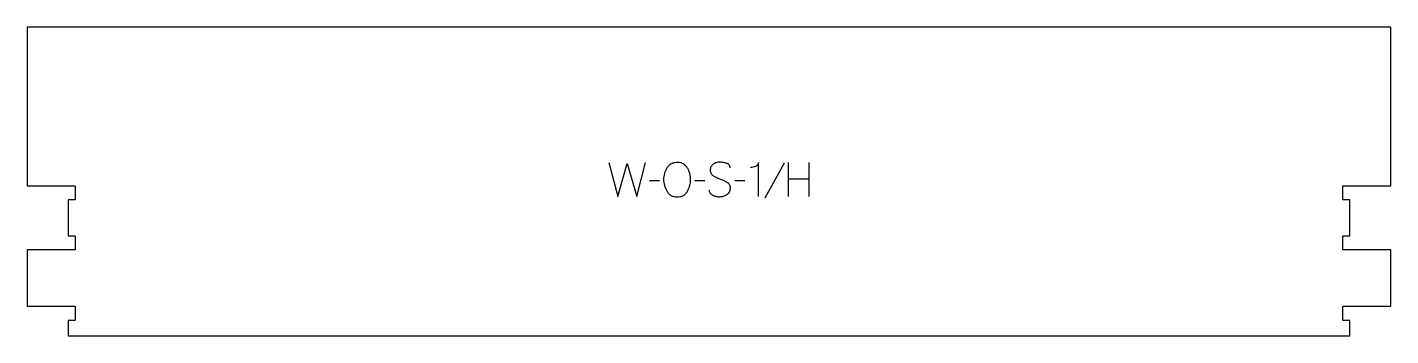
# Model space of a CAD drawing. Extents: x 0 to 1200, y 0 to 271.
import ezdxf

# ---------------------------------------------------------------- set-up
doc = ezdxf.new("R2010")
doc.units = 0
doc.layers.add('1_ANYTOOL_1MMDEEP_LABELS_S', color=2, linetype='CONTINUOUS')
doc.layers.add('4_ANYTOOL_CUTTHROUGH_OUTSI', color=5, linetype='CONTINUOUS')

msp = doc.modelspace()

# ---------------------------------------------------------------- linework, layer by layer
at = {"layer": '1_ANYTOOL_1MMDEEP_LABELS_S'}
for p, q in [((666.007143, 151.940538), (648.821429, 121.16911)), ((669.478571, 152.411967), (669.478571, 122.411967)), ((687.778571, 122.411967), (687.778571, 152.411967)), ((556.078571, 136.297681), (547.292857, 136.211967)), ((596.107143, 136.297681), (587.321429, 136.211967)), ((631.164286, 136.297681), (622.378571, 136.211967)), ((687.778571, 137.711967), (669.478571, 137.711967))]:
    msp.add_line(p, q, dxfattribs=at)
msp.add_lwpolyline([(511.721429, 152.411967), (519.435714, 122.411967), (527.878571, 151.511967), (536.364286, 122.411967), (543.864286, 152.411967)], dxfattribs=at)
msp.add_lwpolyline([(572.15, 152.754824, -0.064784), (574.823955, 152.406903, -0.088904), (577.25, 151.276253, -0.05419), (579.172565, 149.584123, -0.051179), (580.7, 147.526253, -0.041653), (581.8822, 145.09748, -0.036749), (582.671429, 142.511967, -0.024892), (583.129208, 139.892704, -0.030823), (583.292857, 137.240538, -0.034269), (583.116337, 134.668042, -0.031918), (582.601786, 132.140538, -0.031725), (581.713599, 129.531142, -0.026303), (580.528571, 127.040538, -0.058719), (579.004791, 124.878791, -0.077745), (576.966071, 123.215538, -0.077243), (574.479083, 122.236701, -0.055252), (571.807143, 121.940538, -0.054051), (569.053218, 122.239118, -0.077615), (566.4875, 123.236967, -0.078558), (564.412427, 124.92404, -0.060481), (562.871429, 127.126253, -0.02629), (561.684768, 129.665472, -0.031299), (560.798214, 132.322681, -0.031469), (560.283176, 134.909497, -0.033416), (560.107143, 137.540538, -0.032847), (560.285821, 140.257487, -0.035049), (560.830357, 142.924467, -0.03503), (561.746331, 145.501506, -0.032231), (563, 147.933396, -0.062518), (564.621889, 150.00049, -0.074052), (566.733929, 151.549467, -0.072322), (569.360782, 152.480358, -0.049083)], format="xyb", close=True, dxfattribs=at)
for points in [[(618.35, 147.826253, 0.071867), (618.156886, 149.162859, 0.100684), (617.530357, 150.34411, 0.047558), (617.055804, 150.82056, 0.038563), (616.505804, 151.209288, 0.037928), (615.808616, 151.556757, 0.026634), (615.071429, 151.811967, 0.028461), (612.048095, 152.49795, 0.041577), (608.964286, 152.754824, 0.036938), (607.461926, 152.643685, 0.041531), (605.996429, 152.299467, 0.041583), (604.619052, 151.722259, 0.038125), (603.35, 150.933396, 0.057611), (602.279847, 149.941491, 0.065808), (601.485714, 148.720896, 0.06469), (601.008218, 147.261341, 0.046778), (600.864286, 145.726253, 0.052235), (601.026642, 144.176411, 0.075448), (601.571429, 142.726253, 0.076671), (602.48752, 141.5532, 0.061023), (603.692857, 140.66911, 0.021951), (606.721711, 139.141764, 0.018213), (609.864286, 137.861967, -0.02405), (612.96577, 136.556505, -0.02981), (615.907143, 134.926253, -0.068439), (617.048445, 133.960322, -0.079282), (617.857143, 132.708396, -0.076308), (618.282143, 131.129714, -0.047772), (618.307143, 129.483396, -0.046243), (618.013908, 127.802436, -0.06359), (617.364286, 126.23161, -0.064671), (616.391462, 124.947421, -0.057073), (615.135714, 123.933396, -0.067522), (612.167406, 122.570485, -0.070793), (608.942857, 122.06911, -0.064027), (605.803842, 122.431625, -0.070447), (602.878571, 123.611967, -0.054374), (601.720154, 124.4616, -0.074742), (600.821429, 125.572681, -0.075199), (600.298421, 126.87906, -0.057737), (600.135714, 128.283396)], [(643.292857, 122.411967), (643.292857, 152.454824, -0.057478), (643.028834, 151.361857, -0.075801), (642.489286, 150.38161, -0.075474), (641.673833, 149.597735, -0.055107), (640.678571, 149.047681, -0.039607), (638.536331, 148.34817, -0.05918), (636.307143, 148.083396)]]:
    msp.add_lwpolyline(points, format="xyb", dxfattribs=at)
at = {"layer": '4_ANYTOOL_CUTTHROUGH_OUTSI'}
msp.add_lwpolyline([(1199.5, 26), (1199.5, 75.5), (1157.75, 75.5, -0.414214), (1157.5, 75.75), (1157.5, 87.75, -0.414214), (1157.75, 88), (1163.5, 88), (1163.5, 119.499667), (1157.75, 119.499667, -0.414214), (1157.5, 119.749667), (1157.5, 131.749667, -0.414214), (1157.75, 131.999667), (1199.499762, 131.999617), (1199.499993, 271.499983), (0.000007, 271.499983), (0.000238, 131.999617), (41.75, 131.999667, -0.414214), (42, 131.749667), (42, 119.749667, -0.414214), (41.75, 119.499667), (36, 119.499667), (36, 88), (41.75, 88, -0.414214), (42, 87.75), (42, 75.75, -0.414214), (41.75, 75.5), (0, 75.5), (0, 26), (41.75, 26, -0.414214), (42, 25.75), (42, 13.75, -0.414214), (41.75, 13.5), (36, 13.5), (36, 0), (1163.5, 0), (1163.5, 13.5), (1157.75, 13.5, -0.414214), (1157.5, 13.75), (1157.5, 25.75, -0.414214), (1157.75, 26)], format="xyb", close=True, dxfattribs=at)

doc.saveas('drawing.dxf')
